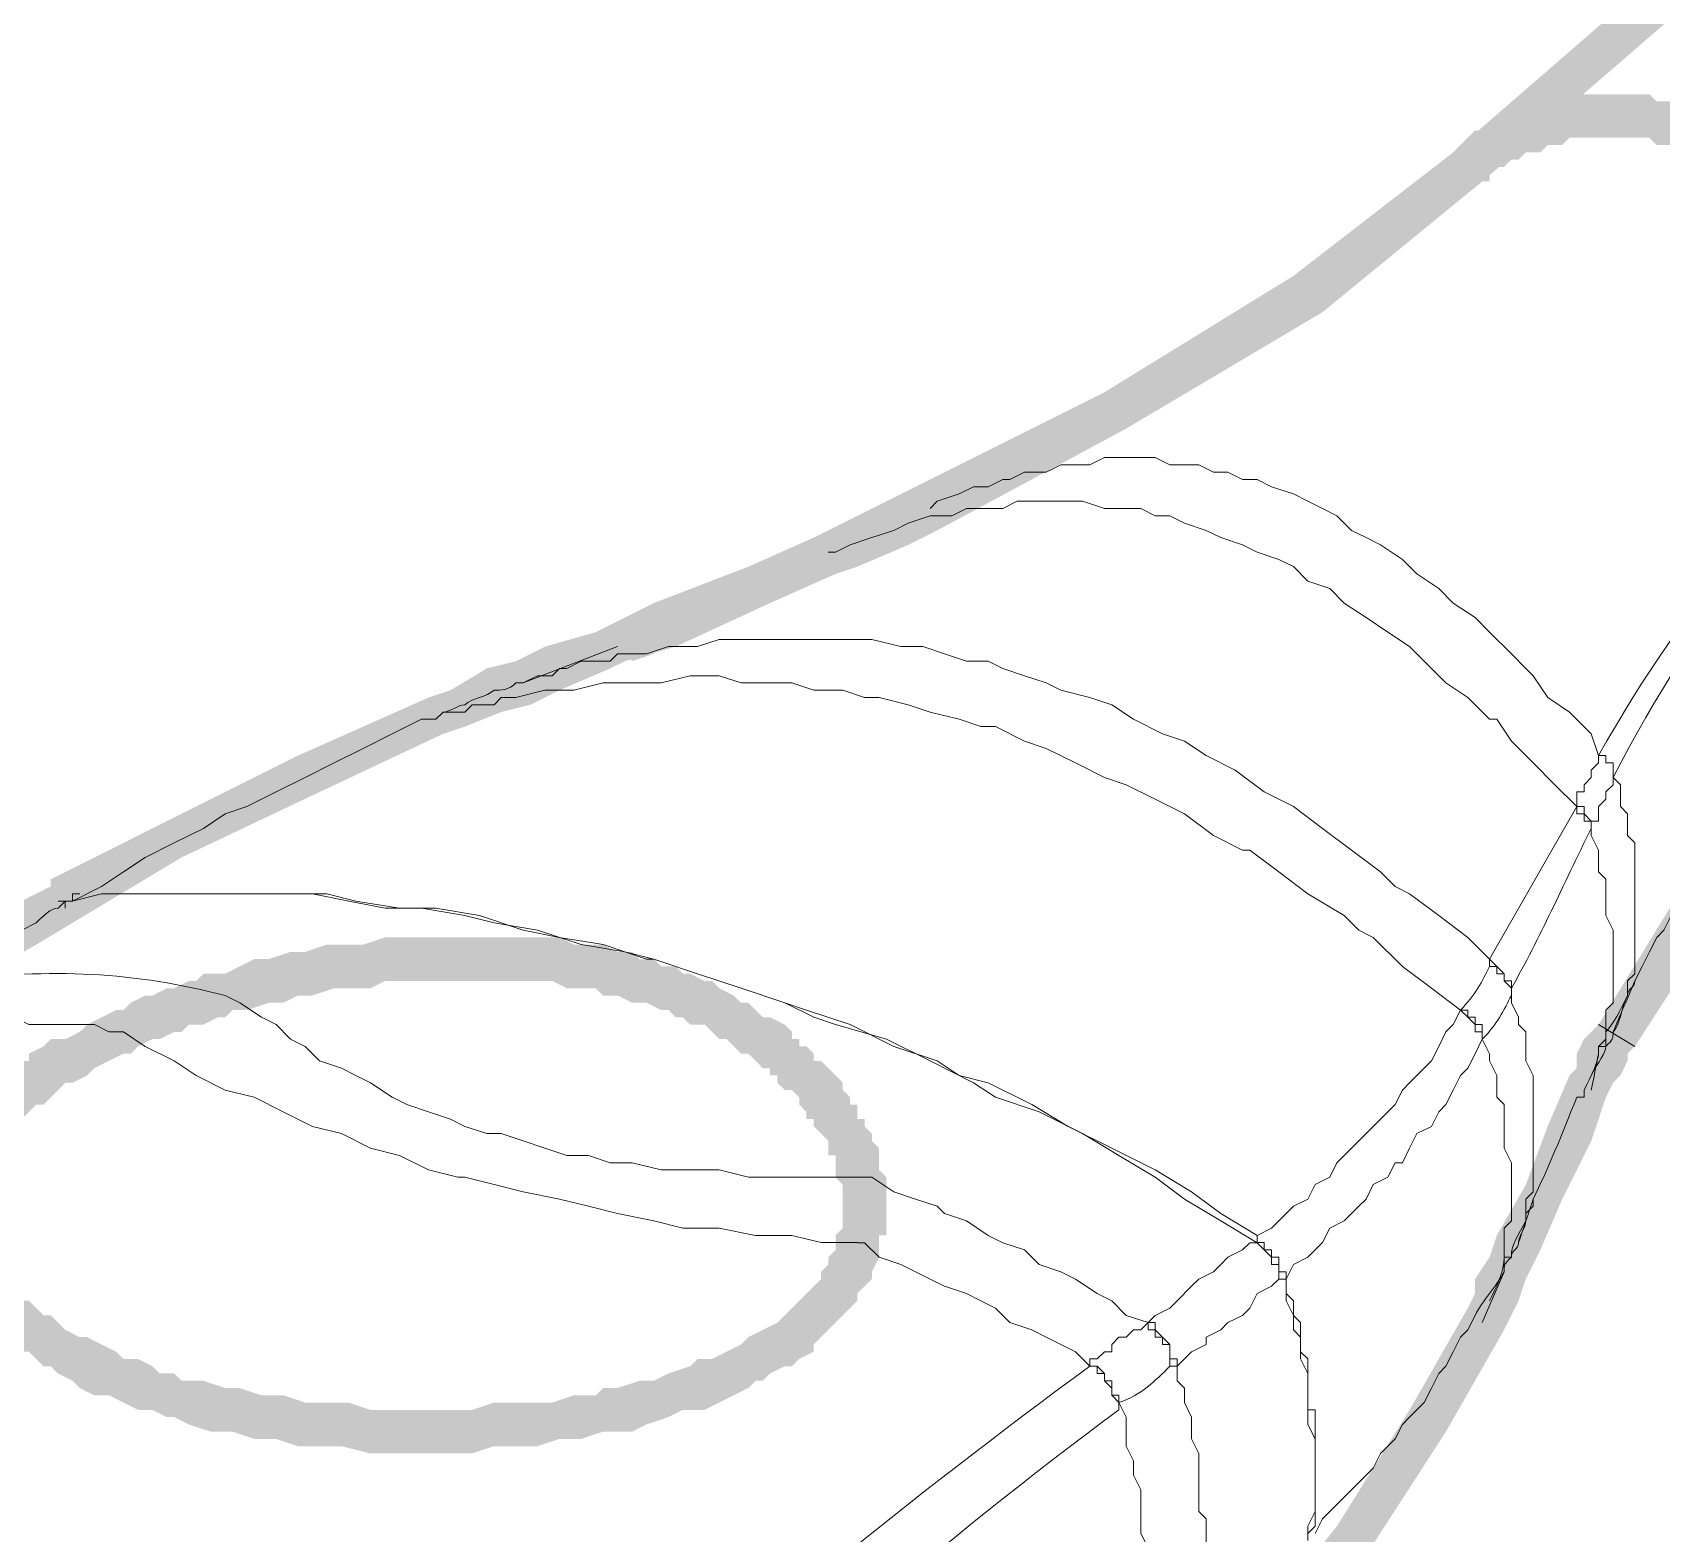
# Model space of a CAD drawing. Header units: millimetres. Extents: x -71336 to -35435, y -26189 to 22712.
# Drawn here: x -37410.43 to -37405.645, y -5698.392 to -5693.983 of the extents above; entities that cross this region are included whole.
import ezdxf
from ezdxf.enums import TextEntityAlignment as Align

# ---------------------------------------------------------------- set-up
doc = ezdxf.new("R2010")
doc.units = ezdxf.units.MM
doc.layers.add('SC - Equipment', color=7, linetype='Continuous', lineweight=13)
doc.styles.get("Standard").update_dxf_attribs({"font": 'arial.ttf', "height": 35})

# ---------------------------------------------------------------- blocks, each defined once
blk = doc.blocks.new('BARCO CLICKSHARE BUTTON WITH TEXT - SCHEMATIC')
at = {"layer": 'SC - Equipment', "lineweight": 0, "transparency": 33554687}
for points in [[(-12.9587, -20.4521), (-12.9801, -20.4307), (-13.0014, -20.4094), (-13.0228, -20.3667), (-13.0655, -20.3453), (-13.0868, -20.324), (-13.1082, -20.3026), (-13.1295, -20.2813), (-13.1722, -20.2599), (-13.1936, -20.2386), (-13.2149, -20.2172), (-13.2576, -20.1959), (-13.2149, -20.1532), (-13.2576, -20.1959), (-13.2576, -20.1959), (-13.2789, -20.1745), (-13.3003, -20.1745), (-13.343, -20.1532), (-13.3643, -20.1318), (-13.407, -20.1318), (-13.4284, -20.1105), (-13.4497, -20.0891), (-13.4924, -20.0891), (-13.5138, -20.0891), (-13.5351, -20.0678), (-13.5778, -20.0678), (-13.5992, -20.0678), (-13.6205, -20.0464), (-13.6419, -20.0464), (-13.6632, -20.0464), (-13.7059, -20.0464), (-13.7273, -20.0464), (-13.7486, -20.0464), (-13.77, -20.0464), (-13.7913, -20.0464), (-13.834, -20.0464), (-13.8554, -20.0464), (-13.8767, -20.0678), (-13.8767, -20.0678), (-13.8981, -20.0678), (-13.9194, -20.0678), (-13.9408, -20.0891), (-13.9621, -20.0891), (-13.9835, -20.0891), (-14.0048, -20.1105), (-14.0048, -20.1105), (-14.0262, -20.1105), (-14.0475, -20.1318), (-14.0689, -20.1318), (-14.0902, -20.1532), (-14.0902, -20.1745), (-14.1115, -20.1745), (-14.1969, -20.0891), (-14.1756, -20.0678), (-14.1756, -20.0678), (-14.1542, -20.0464), (-14.1542, -20.0464), (-14.1329, -20.0251), (-14.1329, -20.0251), (-14.1115, -20.0251), (-14.1115, -20.0251), (-14.0902, -20.0037), (-14.0902, -20.0037), (-14.0689, -19.9824), (-14.0689, -19.9824), (-14.0689, -19.9824), (-14.0475, -19.9824), (-14.0262, -19.9824), (-14.0262, -19.9824), (-14.0048, -19.961), (-14.0048, -19.961), (-13.9835, -19.961), (-13.9835, -19.961), (-13.9621, -19.9397), (-13.9621, -19.9397), (-13.9194, -19.9397), (-13.9194, -19.9397), (-13.8981, -19.9397), (-13.8981, -19.9397), (-13.8981, -19.9397), (-13.8981, -19.9397), (-13.8767, -19.9397), (-13.8767, -19.9397), (-13.834, -19.9184), (-13.834, -19.9184), (-13.8127, -19.9184), (-13.8127, -19.9184), (-13.7913, -19.9184), (-13.7913, -19.9184), (-13.7486, -19.9184), (-13.7486, -19.9184), (-13.7273, -19.9184), (-13.7273, -19.9184), (-13.6846, -19.9184), (-13.6846, -19.9184), (-13.6632, -19.9184), (-13.6632, -19.9184), (-13.6205, -19.9184), (-13.6205, -19.9184), (-13.5992, -19.9397), (-13.5992, -19.9397), (-13.5565, -19.9397), (-13.5565, -19.9397), (-13.5351, -19.9397), (-13.5351, -19.9397), (-13.5138, -19.9397), (-13.5138, -19.9397), (-13.4711, -19.961), (-13.4711, -19.961), (-13.4497, -19.961), (-13.4497, -19.961), (-13.407, -19.9824), (-13.407, -19.9824), (-13.3857, -19.9824), (-13.3857, -19.9824), (-13.343, -20.0037), (-13.343, -20.0037), (-13.3216, -20.0251), (-13.3216, -20.0251), (-13.2789, -20.0251), (-13.2789, -20.0464), (-13.2576, -20.0464), (-13.2576, -20.0464), (-13.2149, -20.0678), (-13.2149, -20.0678), (-13.1936, -20.0891), (-13.1936, -20.0891), (-13.1722, -20.0891), (-13.1722, -20.0891), (-13.1509, -20.1105), (-13.1509, -20.1105), (-13.1295, -20.1318), (-13.1082, -20.1318), (-13.0868, -20.1532), (-13.0868, -20.1532), (-13.0655, -20.1745), (-13.0655, -20.1745), (-13.0228, -20.1959), (-13.0228, -20.1959), (-13.0014, -20.2386), (-13.0014, -20.2386), (-12.9801, -20.2599), (-12.9801, -20.2599), (-12.9374, -20.2813), (-12.9374, -20.2813), (-12.916, -20.3026), (-12.916, -20.3026), (-12.8947, -20.3453), (-12.8947, -20.3453), (-12.8733, -20.3667)], [(-14.1115, -20.1745), (-14.5812, -20.5588), (-15.1576, -20.9004), (-15.7127, -21.1993), (-15.7767, -21.0712), (-15.2217, -20.7937), (-14.6666, -20.4521), (-14.1969, -20.0891)], [(-15.7127, -21.1993), (-15.7981, -21.242), (-15.9475, -21.306), (-16.0116, -21.3274), (-16.0756, -21.2206), (-15.9902, -21.1779), (-15.8621, -21.1139), (-15.7767, -21.0712)], [(-16.0116, -21.3274), (-16.2037, -21.4128), (-16.4813, -21.5409), (-16.5453, -21.4128), (-16.2678, -21.306), (-16.0756, -21.2206)], [(-16.6307, -21.5836), (-16.6734, -21.6049), (-16.8228, -21.669), (-16.9082, -21.7116), (-16.9509, -21.5836), (-16.8655, -21.5409), (-16.7161, -21.4982), (-16.6734, -21.4768)], [(-16.9936, -21.733), (-17.1004, -21.7757), (-17.1004, -21.7757), (-17.1644, -21.797), (-17.2071, -21.6903), (-17.1431, -21.669), (-17.1431, -21.669), (-17.0363, -21.6049)], [(-17.1644, -21.797), (-17.5273, -21.9678), (-17.933, -22.16), (-18.2532, -22.3521), (-18.3172, -22.224), (-17.9757, -22.0532), (-17.5914, -21.8611), (-17.2071, -21.6903)], [(-13.77, -22.651), (-13.5351, -22.2667), (-13.3003, -22.0105), (-13.1082, -21.8184), (-13.0655, -21.7757), (-12.9801, -21.8611), (-13.0228, -21.9038), (-13.2149, -22.0959), (-13.4284, -22.3521), (-13.6632, -22.715)], [(-18.2532, -22.3521), (-18.3599, -22.4162), (-18.5094, -22.5015), (-18.6161, -22.5869), (-18.6802, -22.4802), (-18.5734, -22.3948), (-18.4453, -22.3094), (-18.3172, -22.2454)], [(-17.8049, -22.5015), (-17.7622, -22.4802), (-17.7622, -22.4802), (-17.7195, -22.4588), (-17.7195, -22.4588), (-17.6768, -22.4588), (-17.6768, -22.4588), (-17.6127, -22.4375), (-17.6127, -22.4375), (-17.57, -22.4375), (-17.57, -22.4375), (-17.506, -22.4162), (-17.506, -22.4162), (-17.506, -22.4162), (-17.4846, -22.4162), (-17.4846, -22.4162), (-17.4419, -22.4162), (-17.4419, -22.4162), (-17.3992, -22.4162), (-17.3992, -22.4162), (-17.3352, -22.3948), (-17.3352, -22.3948), (-17.2925, -22.3948), (-17.2925, -22.3948), (-17.2498, -22.3948), (-17.2498, -22.3948), (-17.1858, -22.3948), (-17.1858, -22.3948), (-17.1858, -22.3948), (-17.1858, -22.3948), (-17.1217, -22.3948), (-17.1217, -22.3948), (-17.079, -22.3948), (-17.079, -22.3948), (-17.0363, -22.3948), (-17.0363, -22.3948), (-16.9936, -22.3948), (-16.9936, -22.3948), (-16.9509, -22.3948), (-16.9509, -22.3948), (-16.9082, -22.3948), (-16.9082, -22.3948), (-16.8655, -22.3948), (-16.8655, -22.3948), (-16.8228, -22.3948), (-16.8228, -22.3948), (-16.7801, -22.4162), (-16.7801, -22.4162), (-16.7374, -22.4162), (-16.7374, -22.4162), (-16.6947, -22.4162), (-16.6947, -22.4162), (-16.652, -22.4375), (-16.652, -22.4375), (-16.6307, -22.4375), (-16.6093, -22.4375), (-16.588, -22.4588), (-16.6093, -22.5869), (-16.652, -22.5656), (-16.6947, -22.5656), (-16.7161, -22.5442), (-16.7588, -22.5442), (-16.8015, -22.5442), (-16.8442, -22.5229), (-16.8655, -22.5229), (-16.9082, -22.5229), (-16.9509, -22.5229), (-16.9936, -22.5229), (-17.0363, -22.5229), (-17.079, -22.5229), (-17.1217, -22.5229), (-17.1644, -22.5229), (-17.1858, -22.5229), (-17.1858, -22.4588), (-17.1858, -22.5229), (-17.2285, -22.5229), (-17.2712, -22.5229), (-17.3352, -22.5229), (-17.3779, -22.5442), (-17.4206, -22.5442), (-17.4633, -22.5442), (-17.4846, -22.4802), (-17.4633, -22.5442), (-17.4846, -22.5442), (-17.4846, -22.5442), (-17.4846, -22.5442), (-17.5487, -22.5656), (-17.5914, -22.5656), (-17.6341, -22.5869), (-17.6768, -22.5869), (-17.7408, -22.6083), (-17.7835, -22.6083)], [(-16.588, -22.4589), (-16.588, -22.4589), (-16.588, -22.4589), (-16.5453, -22.4589), (-16.5453, -22.4589), (-16.524, -22.4802), (-16.524, -22.4802), (-16.4813, -22.4802), (-16.4813, -22.4802), (-16.4599, -22.5015), (-16.4599, -22.5015), (-16.4386, -22.5015), (-16.4386, -22.5015), (-16.3959, -22.5229), (-16.3959, -22.5229), (-16.3745, -22.5229), (-16.3745, -22.5229), (-16.3532, -22.5442), (-16.3532, -22.5442), (-16.3105, -22.5656), (-16.3105, -22.5656), (-16.3105, -22.5656), (-16.3105, -22.5656), (-16.2891, -22.5869), (-16.2891, -22.5869), (-16.2678, -22.5869), (-16.2678, -22.5869), (-16.2464, -22.6083), (-16.2464, -22.6083), (-16.2251, -22.6296), (-16.2251, -22.6296), (-16.2037, -22.6296), (-16.2037, -22.6296), (-16.161, -22.651), (-16.161, -22.651), (-16.1397, -22.6723), (-16.1397, -22.6723), (-16.1397, -22.6937), (-16.1183, -22.6937), (-16.1183, -22.715), (-16.1183, -22.715), (-16.097, -22.715), (-16.097, -22.715), (-16.0756, -22.7364), (-16.0756, -22.7364), (-16.0756, -22.7577), (-16.0756, -22.7577), (-16.0543, -22.7577), (-16.0543, -22.7577), (-16.0329, -22.7791), (-16.0329, -22.7791), (-16.0116, -22.8004), (-16.0116, -22.8004), (-15.9902, -22.8218), (-15.9902, -22.8218), (-15.9902, -22.8431), (-15.9902, -22.8431), (-15.9689, -22.8645), (-15.9689, -22.8645), (-15.9689, -22.8858), (-15.9475, -22.8858), (-15.9475, -22.9072), (-15.9475, -22.9072), (-15.9475, -22.9285), (-15.9262, -22.9285), (-15.9262, -22.9285), (-15.9262, -22.9499), (-15.9262, -22.9499), (-15.9262, -22.9499), (-15.9048, -22.9712), (-15.9048, -22.9712), (-15.9048, -22.9926), (-15.9048, -22.9926), (-15.8835, -23.0139), (-15.8835, -23.0139), (-15.8835, -23.0353), (-15.8835, -23.0353), (-15.8835, -23.0566), (-15.8835, -23.0566), (-15.8835, -23.078), (-15.9902, -23.0993), (-16.0116, -23.0993), (-16.0116, -23.078), (-16.0116, -23.0566), (-16.0116, -23.0353), (-16.0329, -23.0353), (-16.0329, -23.0139), (-16.0329, -22.9926), (-16.0543, -22.9712), (-16.0543, -22.9712), (-16.0756, -22.9499), (-16.0756, -22.9285), (-16.097, -22.9285), (-16.097, -22.9072), (-16.1183, -22.8858), (-16.1183, -22.8645), (-16.1397, -22.8431), (-16.161, -22.8431), (-16.1824, -22.8218), (-16.1824, -22.8004), (-16.2037, -22.8004), (-16.2037, -22.7791), (-16.2251, -22.7791), (-16.2464, -22.7577), (-16.2678, -22.7364), (-16.2891, -22.7364), (-16.3105, -22.715), (-16.3318, -22.6937), (-16.3532, -22.6937), (-16.3745, -22.6723), (-16.3745, -22.6723), (-16.3959, -22.651), (-16.4386, -22.651), (-16.4599, -22.6296), (-16.4813, -22.6296), (-16.5026, -22.6083), (-16.524, -22.6083), (-16.5667, -22.5869), (-16.588, -22.5869), (-16.6094, -22.5869), (-16.6094, -22.5229), (-16.6094, -22.5869), (-16.6094, -22.5869)], [(-17.7835, -22.6083), (-17.8049, -22.6296), (-17.8049, -22.5656), (-17.8049, -22.6296), (-17.8262, -22.6296), (-17.8689, -22.651), (-17.8689, -22.651), (-17.8689, -22.651), (-17.8689, -22.651), (-17.9116, -22.651), (-17.933, -22.6723), (-17.9543, -22.6723), (-17.9757, -22.6083), (-17.9543, -22.6723), (-17.997, -22.6937), (-18.0184, -22.6937), (-18.0611, -22.715), (-18.0824, -22.7364), (-18.1251, -22.6083), (-18.1038, -22.6083), (-18.1038, -22.6083), (-18.0824, -22.5869), (-18.0824, -22.5869), (-18.0397, -22.5656), (-18.0397, -22.5656), (-18.0184, -22.5656), (-18.0184, -22.5656), (-17.9757, -22.5442), (-17.9757, -22.5442), (-17.9543, -22.5442), (-17.9543, -22.5442), (-17.9116, -22.5229), (-17.9116, -22.5229), (-17.8903, -22.5229), (-17.8903, -22.5229), (-17.8689, -22.5015), (-17.8689, -22.5015), (-17.8262, -22.5015), (-17.8262, -22.5015), (-17.8049, -22.5015)], [(-18.0824, -22.7364), (-18.1038, -22.7364), (-18.1465, -22.7577), (-18.1892, -22.7791), (-18.2105, -22.8004), (-18.2532, -22.8218), (-18.2746, -22.8218), (-18.2959, -22.8431), (-18.3172, -22.8645), (-18.3386, -22.8858), (-18.3599, -22.8858), (-18.3813, -22.9072), (-18.4026, -22.9285), (-18.424, -22.9499), (-18.4453, -22.9712), (-18.4667, -22.9712), (-18.4667, -22.9712), (-18.4667, -22.9926), (-18.488, -23.0139), (-18.488, -23.0353), (-18.5094, -23.0566), (-18.5094, -23.0566), (-18.5094, -23.0566), (-18.5307, -23.078), (-18.5307, -23.0993), (-18.5307, -23.0993), (-18.5307, -23.1207), (-18.5521, -23.1207), (-18.5521, -23.142), (-18.5521, -23.1634), (-18.5521, -23.1634), (-18.5521, -23.1847), (-18.5521, -23.2061), (-18.5521, -23.2061), (-18.5521, -23.2274), (-18.5521, -23.2274), (-18.5307, -23.2488), (-18.5307, -23.2701), (-18.5307, -23.2701), (-18.5307, -23.2914), (-18.5307, -23.2914), (-18.5094, -23.3128), (-18.5094, -23.3341), (-18.5094, -23.3341), (-18.488, -23.3555), (-18.488, -23.3555), (-18.4667, -23.3768), (-18.4667, -23.3982), (-18.4453, -23.3982), (-18.4453, -23.4195), (-18.424, -23.4409), (-18.4026, -23.4622), (-18.3813, -23.4622), (-18.3599, -23.4836), (-18.3386, -23.5049), (-18.3172, -23.5049), (-18.2959, -23.5263), (-18.2746, -23.5476), (-18.2319, -23.569), (-18.2105, -23.569), (-18.1678, -23.5903), (-18.2105, -23.6544), (-18.1678, -23.5903), (-18.1678, -23.5903), (-18.1892, -23.6544), (-18.1678, -23.5903), (-18.1251, -23.6117), (-18.1038, -23.633), (-18.0611, -23.633), (-18.0184, -23.6544), (-17.997, -23.6757), (-17.9543, -23.6757), (-17.933, -23.6971), (-17.9543, -23.8038), (-17.9757, -23.8038), (-17.9757, -23.8038), (-18.0184, -23.7825), (-18.0184, -23.7825), (-18.0611, -23.7825), (-18.0611, -23.7825), (-18.1038, -23.7611), (-18.1038, -23.7611), (-18.1465, -23.7398), (-18.1465, -23.7398), (-18.1892, -23.7398), (-18.1892, -23.7398), (-18.2319, -23.7184), (-18.2319, -23.7184), (-18.2319, -23.7184), (-18.2319, -23.7184), (-18.2532, -23.6971), (-18.2532, -23.6971), (-18.2959, -23.6757), (-18.2959, -23.6757), (-18.3172, -23.6544), (-18.3386, -23.6544), (-18.3599, -23.633), (-18.3599, -23.633), (-18.3813, -23.6117), (-18.3813, -23.6117), (-18.4026, -23.6117), (-18.424, -23.6117), (-18.4453, -23.5903), (-18.4453, -23.5903), (-18.4667, -23.569), (-18.4667, -23.569), (-18.488, -23.5476), (-18.488, -23.5476), (-18.5094, -23.5263), (-18.5094, -23.5263), (-18.5307, -23.5049), (-18.5307, -23.5049), (-18.5521, -23.4836), (-18.5521, -23.4836), (-18.5521, -23.4622), (-18.5521, -23.4622), (-18.5734, -23.4622), (-18.5734, -23.4409), (-18.5948, -23.4409), (-18.5948, -23.4409), (-18.5948, -23.4195), (-18.5948, -23.4195), (-18.6161, -23.4195), (-18.6161, -23.3982), (-18.6161, -23.3982), (-18.6161, -23.3982), (-18.6375, -23.3768), (-18.6375, -23.3768), (-18.6375, -23.3555), (-18.6375, -23.3555), (-18.6375, -23.3341), (-18.6375, -23.3341), (-18.6588, -23.3128), (-18.6588, -23.3128), (-18.6588, -23.2914), (-18.6588, -23.2914), (-18.6588, -23.2701), (-18.6588, -23.2701), (-18.6588, -23.2488), (-18.6802, -23.2488), (-18.6802, -23.2488), (-18.6802, -23.2488), (-18.6802, -23.2274), (-18.6802, -23.2274), (-18.6802, -23.2061), (-18.6802, -23.2061), (-18.6802, -23.1847), (-18.6802, -23.1847), (-18.6802, -23.1634), (-18.6802, -23.1634), (-18.6802, -23.142), (-18.6802, -23.142), (-18.6802, -23.1207), (-18.6802, -23.1207), (-18.6588, -23.0993), (-18.6588, -23.0993), (-18.6588, -23.078), (-18.6588, -23.078), (-18.6588, -23.078), (-18.6588, -23.078), (-18.6588, -23.0566), (-18.6588, -23.0566), (-18.6375, -23.0353), (-18.6375, -23.0353), (-18.6375, -23.0139), (-18.6375, -23.0139), (-18.6161, -22.9926), (-18.6161, -22.9926), (-18.6161, -22.9712), (-18.6161, -22.9712), (-18.5948, -22.9712), (-18.5948, -22.9499), (-18.5948, -22.9499), (-18.5948, -22.9285), (-18.5734, -22.9285), (-18.5734, -22.9285), (-18.5521, -22.9072), (-18.5521, -22.9072), (-18.5521, -22.8858), (-18.5521, -22.8858), (-18.5307, -22.8858), (-18.5307, -22.8858), (-18.5094, -22.8645), (-18.5094, -22.8645), (-18.488, -22.8431), (-18.488, -22.8431), (-18.4667, -22.8218), (-18.4667, -22.8218), (-18.4453, -22.8004), (-18.4453, -22.8004), (-18.424, -22.7791), (-18.424, -22.7791), (-18.4026, -22.7577), (-18.3813, -22.7577), (-18.3813, -22.7364), (-18.3813, -22.7364), (-18.3386, -22.715), (-18.3386, -22.715), (-18.3172, -22.6937), (-18.3172, -22.6937), (-18.2746, -22.6937), (-18.2746, -22.6937), (-18.2319, -22.6723), (-18.2319, -22.6723), (-18.2105, -22.651), (-18.2105, -22.651), (-18.1678, -22.6296), (-18.1678, -22.6296), (-18.1251, -22.6083)], [(-13.7913, -22.6723), (-13.7913, -22.6723), (-13.7913, -22.6723), (-13.77, -22.651), (-13.6632, -22.715), (-13.6846, -22.7364), (-13.6846, -22.7364), (-13.6846, -22.7364)], [(-13.834, -22.7791), (-13.834, -22.7364), (-13.834, -22.7364), (-13.8127, -22.6937), (-13.6846, -22.7577), (-13.7059, -22.8004), (-13.77, -22.7791), (-13.7059, -22.8004), (-13.7273, -22.8218)], [(-13.9194, -22.9499), (-13.8554, -22.8004), (-13.834, -22.7791), (-13.834, -22.7791), (-13.834, -22.7791), (-13.7273, -22.8218), (-13.7273, -22.8218), (-13.7273, -22.8218), (-13.7486, -22.8645), (-13.7486, -22.8645), (-13.7913, -22.9926)], [(-14.0689, -23.2701), (-13.9835, -23.1207), (-13.9194, -22.9499), (-13.7913, -22.9926), (-13.8767, -23.1634), (-13.9408, -23.3128)], [(-16.0116, -23.2701), (-16.0116, -23.2701), (-15.9902, -23.2488), (-15.9902, -23.2488), (-15.9902, -23.2274), (-15.9902, -23.2274), (-15.9902, -23.2061), (-15.9902, -23.1847), (-15.9902, -23.1847), (-15.9902, -23.1634), (-15.9902, -23.1634), (-15.9902, -23.142), (-15.9902, -23.1207), (-15.9902, -23.1207), (-16.0116, -23.0993), (-15.8835, -23.078), (-15.8835, -23.078), (-15.8835, -23.078), (-15.8621, -23.0993), (-15.8621, -23.0993), (-15.8621, -23.1207), (-15.8621, -23.1207), (-15.8621, -23.142), (-15.8621, -23.142), (-15.8621, -23.1634), (-15.8621, -23.1634), (-15.8621, -23.1847), (-15.8621, -23.1847), (-15.8621, -23.2061), (-15.8621, -23.2061), (-15.8621, -23.2061), (-15.8621, -23.2061), (-15.8621, -23.2274), (-15.8621, -23.2274), (-15.8621, -23.2488), (-15.8621, -23.2488), (-15.8621, -23.2488), (-15.8621, -23.2701), (-15.8835, -23.2701), (-15.8835, -23.2701), (-15.8835, -23.2914), (-15.8835, -23.2914), (-15.8835, -23.3128)], [(-17.933, -23.6971), (-17.8689, -23.6971), (-17.8049, -23.7184), (-17.7622, -23.7184), (-17.6981, -23.7398), (-17.6341, -23.7398), (-17.57, -23.7611), (-17.506, -23.7611), (-17.4419, -23.7611), (-17.3779, -23.7825), (-17.3352, -23.7825), (-17.2925, -23.7825), (-17.2285, -23.7825), (-17.1431, -23.7825), (-17.079, -23.7825), (-17.015, -23.7611), (-16.9723, -23.7611), (-16.9082, -23.7611), (-16.8442, -23.7611), (-16.7801, -23.7398), (-16.7161, -23.7398), (-16.6947, -23.7184), (-16.652, -23.7184), (-16.588, -23.6971), (-16.5453, -23.6971), (-16.5026, -23.6757), (-16.4386, -23.6544), (-16.4172, -23.633), (-16.3745, -23.633), (-16.3318, -23.6117), (-16.2891, -23.5903), (-16.2678, -23.569), (-16.2251, -23.5476), (-16.2251, -23.5476), (-16.1824, -23.5263), (-16.161, -23.5049), (-16.1397, -23.4836), (-16.1183, -23.4622), (-16.097, -23.4409), (-16.0756, -23.4195), (-16.0756, -23.4195), (-16.0543, -23.3982), (-16.0543, -23.3768), (-16.0329, -23.3555), (-16.0329, -23.3342), (-16.0116, -23.3128), (-16.0116, -23.2915), (-16.0116, -23.2701), (-15.8835, -23.3128), (-15.8835, -23.3342), (-15.8835, -23.3342), (-15.9048, -23.3768), (-15.9048, -23.3768), (-15.9048, -23.3982), (-15.9048, -23.3982), (-15.9262, -23.4195), (-15.9262, -23.4195), (-15.9475, -23.4409), (-15.9475, -23.4409), (-15.9475, -23.4622), (-15.9475, -23.4622), (-15.9689, -23.4836), (-15.9689, -23.4836), (-15.9902, -23.5049), (-15.9902, -23.5049), (-16.0116, -23.5263), (-16.0116, -23.5263), (-16.0329, -23.5476), (-16.0329, -23.5476), (-16.0543, -23.569), (-16.0543, -23.569), (-16.0756, -23.5903), (-16.0756, -23.6117), (-16.1183, -23.633), (-16.1183, -23.633), (-16.1397, -23.6544), (-16.1397, -23.6544), (-16.161, -23.6544), (-16.161, -23.6544), (-16.2037, -23.6757), (-16.2037, -23.6757), (-16.2251, -23.6971), (-16.2464, -23.6971), (-16.2678, -23.7184), (-16.2678, -23.7184), (-16.3105, -23.7398), (-16.3105, -23.7398), (-16.3532, -23.7611), (-16.3532, -23.7611), (-16.3959, -23.7825), (-16.3959, -23.7825), (-16.4599, -23.7825), (-16.4599, -23.7825), (-16.5026, -23.8038), (-16.5026, -23.8038), (-16.5666, -23.8252), (-16.5666, -23.8252), (-16.6093, -23.8465), (-16.6093, -23.8465), (-16.6734, -23.8465), (-16.6734, -23.8465), (-16.6947, -23.8465), (-16.6947, -23.8465), (-16.7588, -23.8679), (-16.7588, -23.8679), (-16.8228, -23.8679), (-16.8228, -23.8679), (-16.8869, -23.8892), (-16.8869, -23.8892), (-16.9509, -23.8892), (-16.9509, -23.8892), (-17.015, -23.8892), (-17.015, -23.8892), (-17.079, -23.9106), (-17.079, -23.9106), (-17.1431, -23.9106), (-17.1431, -23.9106), (-17.2285, -23.9106), (-17.2285, -23.9106), (-17.2925, -23.9106), (-17.2925, -23.9106), (-17.3352, -23.9106), (-17.3352, -23.9106), (-17.3779, -23.9106), (-17.3779, -23.9106), (-17.4633, -23.8892), (-17.4633, -23.8892), (-17.5273, -23.8892), (-17.5273, -23.8892), (-17.5914, -23.8892), (-17.5914, -23.8892), (-17.6554, -23.8679), (-17.6554, -23.8679), (-17.7195, -23.8679), (-17.7195, -23.8679), (-17.7835, -23.8465), (-17.7835, -23.8465), (-17.8476, -23.8465), (-17.8476, -23.8465), (-17.9116, -23.8252), (-17.9116, -23.8252), (-17.9543, -23.8038)], [(-14.1329, -23.3982), (-14.0902, -23.3341), (-14.0902, -23.3341), (-14.0689, -23.2701), (-13.9408, -23.3128), (-13.9835, -23.3982), (-13.9835, -23.3982), (-14.0048, -23.4622)], [(-14.7947, -24.4443), (-14.5385, -24.1241), (-14.325, -23.7825), (-14.1542, -23.4836), (-14.0475, -23.5476), (-14.2183, -23.8465), (-14.4531, -24.2094), (-14.7093, -24.5297)]]:
    blk.add_hatch(color=7, dxfattribs=at).paths.add_polyline_path(points)
at = {"layer": 'SC - Equipment', "color": 7, "lineweight": 0, "transparency": 33554687}
for points in [[(-13.77, -21.8611, -0.100248), (-12.7452, -20.6656, 0.09283), (-13.7273, -21.9251)], [(-18.5948, -22.5229, -0.102515), (-17.8049, -22.5656), (-17.7622, -22.5869), (-17.6981, -22.6296), (-17.6554, -22.651), (-17.6127, -22.6937), (-17.57, -22.715), (-17.5273, -22.7577), (-17.4633, -22.7791), (-17.4206, -22.8004), (-17.3779, -22.8218), (-17.3139, -22.8645), (-17.2712, -22.8858), (-17.2071, -22.9072), (-17.1431, -22.9285), (-17.1004, -22.9499), (-17.0363, -22.9712), (-16.9936, -22.9712), (-16.9296, -22.9926), (-16.8655, -23.0139), (-16.8015, -23.0353), (-16.7374, -23.0353), (-16.6734, -23.0566), (-16.6093, -23.0566), (-16.524, -23.078), (-16.5026, -23.078), (-16.4172, -23.078), (-16.3532, -23.078), (-16.2678, -23.0993), (-16.2037, -23.0993), (-16.1183, -23.0993), (-16.0329, -23.0993), (-15.9689, -23.0993), (-15.9475, -23.0993), (-15.9048, -23.0993), (-15.8408, -23.142), (-15.7767, -23.1634), (-15.7127, -23.1847), (-15.6914, -23.2061), (-15.6273, -23.2274), (-15.5633, -23.2701), (-15.5206, -23.2915), (-15.4565, -23.3128), (-15.4138, -23.3555), (-15.3498, -23.3768), (-15.3071, -23.3982), (-15.243, -23.4409), (-15.2003, -23.4622), (-15.1576, -23.5049), (-15.0936, -23.5263)], [(-15.9475, -23.2915), (-15.9262, -23.2915), (-15.8835, -23.3341), (-15.8194, -23.3555), (-15.7767, -23.3768), (-15.734, -23.3982), (-15.6914, -23.4195), (-15.6273, -23.4409), (-15.5846, -23.4622), (-15.5419, -23.4836), (-15.4992, -23.5263), (-15.4352, -23.5476), (-15.3925, -23.569), (-15.3498, -23.5903), (-15.3071, -23.6117), (-15.2644, -23.6544, 0.026924), (-16.7801, -24.8926)], [(-16.8442, -25.0207, 0.070044), (-20.2173, -24.0387)], [(-16.652, -25.0634, -0.040203), (-15.179, -23.7825), (-15.179, -23.7611), (-15.1576, -23.8038), (-15.1576, -23.8465), (-15.1576, -23.8892), (-15.1363, -23.9319), (-15.1363, -23.9746), (-15.1149, -24.0173), (-15.1149, -24.06), (-15.1149, -24.1027), (-15.1149, -24.1454), (-15.0936, -24.1881)]]:
    blk.add_lwpolyline(points, format="xyb", dxfattribs=at)
for points in [[(-14.0262, -22.5442), (-14.0262, -22.5229), (-14.0475, -22.5229), (-14.0475, -22.5015), (-14.0688, -22.4802), (-14.0902, -22.4589), (-13.834, -22.0105), (-13.834, -22.0319), (-13.8127, -22.0319), (-13.8127, -22.0532), (-13.7913, -22.0532), (-13.7913, -22.0746), (-13.7913, -22.0532), (-13.8127, -22.0319), (-13.8127, -22.0105), (-13.834, -22.0105), (-13.834, -21.9892), (-13.834, -21.9678), (-13.8127, -21.9678), (-13.8127, -21.9465), (-13.7913, -21.9251), (-13.7913, -21.9038), (-13.77, -21.8824), (-13.77, -21.8611), (-13.7913, -21.797), (-13.8554, -21.733), (-13.9194, -21.6903), (-13.9621, -21.6263), (-13.9835, -21.6049), (-14.0262, -21.5622), (-14.0902, -21.4982), (-14.1329, -21.4555), (-14.1969, -21.4128), (-14.2396, -21.3701), (-14.3037, -21.3274), (-14.3464, -21.2847), (-14.4104, -21.242), (-14.4531, -21.2206), (-14.4958, -21.1993), (-14.5385, -21.1566), (-14.5812, -21.1352), (-14.6239, -21.1139), (-14.6666, -21.0925), (-14.7307, -21.0712), (-14.7734, -21.0498), (-14.8161, -21.0498), (-14.8588, -21.0285), (-14.9015, -21.0285), (-14.9442, -21.0071), (-14.9869, -21.0071), (-15.0295, -21.0071), (-15.0722, -20.9858), (-15.1363, -20.9858), (-15.179, -20.9858), (-15.2217, -20.9858), (-15.2644, -21.0071), (-15.3071, -21.0071), (-15.3498, -21.0071), (-15.3925, -21.0285), (-15.4565, -21.0285), (-15.4992, -21.0498), (-15.5206, -21.0498), (-15.5633, -21.0712), (-15.606, -21.0712), (-15.6487, -21.0925), (-15.7127, -21.1139), (-15.7341, -21.1352)], [(-16.0329, -21.2633), (-16.0116, -21.2633), (-15.9689, -21.242), (-15.9048, -21.2206), (-15.8408, -21.1993), (-15.7981, -21.1779), (-15.734, -21.1566), (-15.67, -21.1566), (-15.6273, -21.1352), (-15.5633, -21.1352), (-15.5206, -21.1352), (-15.4779, -21.1139), (-15.4352, -21.1139), (-15.3711, -21.1139), (-15.3284, -21.1139), (-15.2857, -21.1139), (-15.2217, -21.1352), (-15.179, -21.1352), (-15.1149, -21.1352), (-15.0722, -21.1566), (-15.0295, -21.1566), (-14.9868, -21.1779), (-14.9228, -21.1993), (-14.8801, -21.2206), (-14.8161, -21.242), (-14.7734, -21.2633), (-14.7093, -21.2847), (-14.6666, -21.306), (-14.6239, -21.3487), (-14.5599, -21.3701), (-14.5172, -21.4128), (-14.4531, -21.4555), (-14.3891, -21.4982), (-14.325, -21.5409), (-14.2823, -21.5836), (-14.2183, -21.6476), (-14.1542, -21.6903), (-14.0902, -21.7543), (-14.0688, -21.7543), (-14.0261, -21.8184), (-13.9621, -21.8824), (-13.8981, -21.9465), (-13.834, -22.0105)], [(-16.652, -21.5622), (-16.5667, -21.5622), (-16.5026, -21.5409), (-16.4172, -21.5409), (-16.3532, -21.5195), (-16.3105, -21.5195), (-16.2464, -21.5195), (-16.1824, -21.5195), (-16.097, -21.5195), (-16.0329, -21.5195), (-15.9689, -21.5195), (-15.9048, -21.5195), (-15.8194, -21.5409), (-15.7554, -21.5409), (-15.6914, -21.5622), (-15.6273, -21.5836), (-15.5633, -21.5836), (-15.5206, -21.6049), (-15.4565, -21.6263), (-15.3925, -21.6476), (-15.3498, -21.669), (-15.2644, -21.6903), (-15.2003, -21.7116), (-15.1363, -21.7543), (-15.0509, -21.797), (-14.9868, -21.8184), (-14.9228, -21.8611), (-14.8374, -21.9038), (-14.752, -21.9678), (-14.6666, -22.0105), (-14.5812, -22.0746), (-14.4958, -22.1386), (-14.4104, -22.2027), (-14.3677, -22.2454), (-14.325, -22.2667), (-14.2396, -22.3308), (-14.1542, -22.3948), (-14.0902, -22.4589)], [(-16.652, -21.5409), (-16.9296, -21.6476), (-16.9296, -21.6476)], [(-16.652, -21.5622), (-16.6734, -21.5836), (-16.7161, -21.5836), (-16.7374, -21.5836), (-16.7588, -21.5836), (-16.8015, -21.6049), (-16.8228, -21.6049), (-16.8442, -21.6263), (-16.8655, -21.6263), (-16.8869, -21.6263), (-16.9296, -21.6476), (-16.9296, -21.6476)], [(-16.9509, -21.6903), (-16.8655, -21.669), (-16.7801, -21.669), (-16.6947, -21.6476), (-16.6307, -21.6476), (-16.6093, -21.6476), (-16.524, -21.6476), (-16.4386, -21.6263), (-16.3532, -21.6263), (-16.2891, -21.6476), (-16.2251, -21.6476), (-16.1397, -21.6476), (-16.0756, -21.669), (-15.9902, -21.669), (-15.9262, -21.6903), (-15.8835, -21.6903), (-15.7981, -21.7116), (-15.7341, -21.733), (-15.6487, -21.7543), (-15.5846, -21.7757), (-15.5419, -21.7757), (-15.4565, -21.8184), (-15.3925, -21.8397), (-15.3071, -21.8824), (-15.2217, -21.9251), (-15.1576, -21.9465), (-15.0722, -21.9892), (-14.9868, -22.0319), (-14.9015, -22.0959), (-14.8161, -22.1386), (-14.7947, -22.1386), (-14.7093, -22.2027), (-14.6239, -22.2667), (-14.5172, -22.3308), (-14.4745, -22.3735), (-14.4318, -22.3948), (-14.3464, -22.4802), (-14.261, -22.5442), (-14.1756, -22.6083)], [(-16.9509, -21.6476), (-16.9509, -21.6476)], [(-16.9509, -21.6476), (-16.9509, -21.6476)], [(-16.9509, -21.6476), (-16.9296, -21.6476)], [(-17.1644, -21.733), (-17.1431, -21.733), (-17.1217, -21.733), (-17.1004, -21.733), (-17.079, -21.7116), (-17.0577, -21.7116), (-17.0363, -21.7116), (-17.015, -21.7116), (-16.9936, -21.6903), (-16.9723, -21.6903), (-16.9509, -21.6903)], [(-18.2532, -22.2881), (-18.1678, -22.2454), (-18.1038, -22.2027), (-18.0397, -22.16), (-17.9543, -22.1173), (-17.8689, -22.0746), (-17.8049, -22.0319), (-17.7408, -22.0105), (-17.6554, -21.9678), (-17.57, -21.9251), (-17.4846, -21.8824), (-17.3993, -21.8397), (-17.3139, -21.797), (-17.2285, -21.7543), (-17.1858, -21.7543)], [(-13.6632, -22.5229), (-13.6419, -22.4802), (-13.6205, -22.4375), (-13.5992, -22.3948), (-13.5778, -22.3735), (-13.5565, -22.3308), (-13.5351, -22.3308), (-13.5138, -22.2881), (-13.4924, -22.2454), (-13.4711, -22.2027), (-13.4497, -22.16), (-13.407, -22.1386), (-13.3857, -22.0959), (-13.3643, -22.0532), (-13.3216, -22.0319), (-13.3003, -22.0105), (-13.279, -21.9678), (-13.2363, -21.9251), (-13.2149, -21.9038), (-13.1722, -21.8611), (-13.1509, -21.8397), (-13.1082, -21.797), (-13.0868, -21.7757)], [(-13.7913, -22.0746), (-13.7913, -22.0532), (-13.77, -22.0532), (-13.77, -22.0319), (-13.77, -22.0105), (-13.7486, -21.9892), (-13.7486, -21.9678), (-13.7273, -21.9465), (-13.7273, -21.9251), (-13.7059, -21.9465), (-13.7059, -21.9678), (-13.7059, -22.0105), (-13.6846, -22.0319), (-13.6846, -22.0746), (-13.6846, -22.0959), (-13.6632, -22.1173), (-13.6632, -22.16), (-13.6632, -22.1813), (-13.6632, -22.2027), (-13.6632, -22.224), (-13.6632, -22.2667), (-13.6632, -22.2881), (-13.6632, -22.3094), (-13.6632, -22.3521), (-13.6632, -22.3735), (-13.6632, -22.3948), (-13.6632, -22.4162), (-13.6632, -22.4375), (-13.6632, -22.4589), (-13.6632, -22.5015), (-13.6846, -22.5229), (-13.6846, -22.5442), (-13.6846, -22.5656)], [(-13.7273, -21.9251), (-13.7273, -21.9251)], [(-13.7913, -22.0746), (-13.7913, -22.0746)], [(-13.7913, -22.0746), (-13.7913, -22.0746)], [(-13.7913, -22.0746), (-13.7913, -22.0959), (-13.77, -22.1386), (-13.77, -22.16), (-13.77, -22.2027), (-13.7486, -22.224), (-13.7486, -22.2454), (-13.7486, -22.2881), (-13.7486, -22.3094), (-13.7486, -22.3308), (-13.7273, -22.3735), (-13.7273, -22.3948), (-13.7273, -22.4162), (-13.7273, -22.4589), (-13.7273, -22.4802), (-13.7273, -22.5015), (-13.7273, -22.5229), (-13.7273, -22.5442), (-13.7273, -22.5869), (-13.7486, -22.6083), (-13.7486, -22.6296), (-13.7486, -22.651), (-13.7486, -22.6723), (-13.7486, -22.6937), (-13.77, -22.715), (-13.77, -22.7364)], [(-18.2532, -22.2881), (-18.2745, -22.2881), (-18.2532, -22.2881), (-18.2532, -22.2667), (-18.2319, -22.2667)], [(-14.7734, -23.2701), (-14.8801, -23.2061), (-14.9655, -23.142), (-15.0722, -23.078), (-15.2003, -23.0139), (-15.3284, -22.9499), (-15.4352, -22.8858), (-15.5633, -22.8218), (-15.6487, -22.8004), (-15.7127, -22.7577), (-15.8408, -22.715), (-15.9689, -22.651), (-16.097, -22.6083), (-16.161, -22.5869), (-16.2891, -22.5442), (-16.4172, -22.5016), (-16.5453, -22.4589), (-16.5667, -22.4589), (-16.6947, -22.4162), (-16.8228, -22.3948), (-16.9296, -22.3735), (-17.0577, -22.3308), (-17.1858, -22.3094), (-17.2925, -22.3094), (-17.4206, -22.2881), (-17.506, -22.2667), (-17.6341, -22.2667), (-17.7408, -22.2667), (-17.8262, -22.2667), (-17.8903, -22.2667), (-17.9757, -22.2667), (-18.0611, -22.2667), (-18.1678, -22.2667), (-18.2532, -22.2881), (-18.1678, -22.2667), (-18.0824, -22.2667), (-17.9757, -22.2667), (-17.8903, -22.2667), (-17.8689, -22.2667), (-17.7622, -22.2667), (-17.6554, -22.2667), (-17.5487, -22.2667), (-17.442, -22.2881), (-17.3352, -22.3094), (-17.2285, -22.3094), (-17.1004, -22.3308), (-17.015, -22.3521), (-16.8869, -22.3735), (-16.7588, -22.4162), (-16.6307, -22.4375), (-16.5453, -22.4589), (-16.4172, -22.5016), (-16.2891, -22.5442), (-16.161, -22.5869), (-16.0756, -22.6296), (-16.0116, -22.651), (-15.8621, -22.6937), (-15.7341, -22.7577), (-15.606, -22.8218), (-15.5419, -22.8645), (-15.4138, -22.9072), (-15.2857, -22.9712), (-15.179, -23.0353), (-15.0722, -23.0993), (-14.9868, -23.1634), (-14.8801, -23.2274), (-14.7734, -23.2915)], [(-18.2532, -22.2881), (-18.2532, -22.2881)], [(-18.3599, -22.3521), (-18.4026, -22.3735)], [(-14.0902, -22.4802), (-14.0688, -22.4802), (-14.0688, -22.5015), (-14.0475, -22.5015), (-14.0475, -22.5229), (-14.0262, -22.5442), (-14.0262, -22.5656)], [(-18.7015, -22.5869), (-18.7015, -22.6083), (-18.7229, -22.6083), (-18.7442, -22.6296), (-18.7656, -22.6296), (-18.7229, -22.6296), (-18.6802, -22.6296), (-18.6375, -22.6296), (-18.5948, -22.6296), (-18.5734, -22.6296), (-18.5307, -22.6296), (-18.4667, -22.6296), (-18.424, -22.6296), (-18.3813, -22.651), (-18.3386, -22.651), (-18.2959, -22.651), (-18.2532, -22.651), (-18.1892, -22.651), (-18.1465, -22.6723), (-18.1038, -22.6723)], [(-14.0262, -22.5656), (-14.0262, -22.5869), (-14.0048, -22.6296), (-14.0048, -22.651), (-13.9835, -22.6723), (-13.9835, -22.715), (-13.9835, -22.7364), (-13.9835, -22.7577), (-13.9621, -22.8004), (-13.9621, -22.8218), (-13.9621, -22.8431), (-13.9621, -22.8645), (-13.9621, -22.9072), (-13.9621, -22.9285), (-13.9621, -22.9712), (-13.9621, -22.9926), (-13.9621, -23.0139), (-13.9621, -23.0353), (-13.9621, -23.0566), (-13.9621, -23.0993), (-13.9621, -23.1207), (-13.9621, -23.142), (-13.9835, -23.1634), (-13.9835, -23.1847), (-13.9835, -23.2274)], [(-14.7734, -23.2701), (-14.7307, -23.2488), (-14.7093, -23.2274), (-14.6666, -23.1847), (-14.6239, -23.1634), (-14.6026, -23.1207), (-14.5599, -23.0993), (-14.5385, -23.0566), (-14.4958, -23.0139), (-14.4745, -22.9926), (-14.4318, -22.9499), (-14.4104, -22.9285), (-14.3677, -22.8858), (-14.3464, -22.8431), (-14.325, -22.8218), (-14.2823, -22.7791), (-14.261, -22.7577), (-14.2396, -22.715), (-14.2183, -22.6723), (-14.1969, -22.651), (-14.1756, -22.6083), (-14.1543, -22.6083), (-14.1543, -22.6296), (-14.1329, -22.6296), (-14.1329, -22.651), (-14.1116, -22.651), (-14.1116, -22.6723), (-14.1116, -22.6937), (-14.1116, -22.6723), (-14.1329, -22.6723), (-14.1329, -22.651), (-14.1543, -22.6296), (-14.1756, -22.6083)], [(-14.1756, -22.6083), (-14.1756, -22.6083)], [(-18.1038, -22.6723), (-18.0397, -22.715), (-17.9543, -22.7577), (-17.8903, -22.8004), (-17.8049, -22.8431), (-17.7195, -22.8645), (-17.6341, -22.9072), (-17.5487, -22.9499), (-17.4633, -22.9712), (-17.3779, -23.0139), (-17.2925, -23.0353), (-17.2071, -23.078), (-17.1217, -23.0993), (-17.1004, -23.0993), (-17.015, -23.1207), (-16.9296, -23.142), (-16.8228, -23.1634), (-16.7374, -23.1847), (-16.652, -23.2061), (-16.5453, -23.2274), (-16.4599, -23.2488), (-16.3532, -23.2488), (-16.2464, -23.2701), (-16.1397, -23.2701), (-16.0543, -23.2914), (-15.9475, -23.2914)], [(-13.7486, -22.6723), (-13.7486, -22.6937), (-13.7486, -22.715)], [(-14.7093, -23.3982), (-14.7307, -23.4195), (-14.7734, -23.4409), (-14.7947, -23.4836), (-14.8161, -23.5049), (-14.8588, -23.5263), (-14.8801, -23.5476), (-14.9228, -23.569), (-14.9228, -23.5903), (-14.9655, -23.6117), (-14.9868, -23.633), (-15.0082, -23.6544), (-15.0082, -23.6971), (-14.9868, -23.7184), (-14.9868, -23.7611), (-14.9655, -23.8038), (-14.9655, -23.8465), (-14.9655, -23.8679), (-14.9442, -23.9106), (-14.9442, -23.9533), (-14.9442, -23.996), (-14.9442, -24.0387), (-14.9442, -24.0814), (-14.9228, -24.1027), (-14.9228, -24.1454), (-14.9228, -24.1881)], [(-14.6239, -24.1667), (-14.6239, -24.1454), (-14.6026, -24.124), (-14.6026, -24.0814), (-14.6026, -24.06), (-14.6026, -24.0173), (-14.6026, -23.996), (-14.6026, -23.9533), (-14.6026, -23.9319), (-14.6026, -23.8892), (-14.6026, -23.8679), (-14.6026, -23.8252), (-14.6026, -23.7825), (-14.6239, -23.7825), (-14.6239, -23.7398), (-14.6239, -23.6971), (-14.6239, -23.6757), (-14.6239, -23.633), (-14.6453, -23.6117), (-14.6453, -23.569), (-14.6453, -23.5263), (-14.6666, -23.5049), (-14.6666, -23.4622), (-14.688, -23.4409), (-14.688, -23.3982), (-14.6666, -23.3555), (-14.6239, -23.3341), (-14.5812, -23.2914), (-14.5599, -23.2488), (-14.5172, -23.2274), (-14.4745, -23.1847), (-14.4531, -23.1634), (-14.4318, -23.1207), (-14.3891, -23.0993), (-14.3677, -23.0566), (-14.3464, -23.0566), (-14.325, -23.0139), (-14.3037, -22.9712), (-14.261, -22.9499), (-14.2396, -22.9072), (-14.2183, -22.8858), (-14.1969, -22.8431), (-14.1756, -22.8004), (-14.1543, -22.7791), (-14.1329, -22.7364), (-14.1115, -22.6937), (-14.0902, -22.7364), (-14.0902, -22.7577), (-14.0688, -22.8004), (-14.0688, -22.8218), (-14.0688, -22.8645), (-14.0475, -22.8858), (-14.0475, -22.9072), (-14.0475, -22.9499), (-14.0475, -22.9712), (-14.0475, -22.9926), (-14.0475, -23.0139), (-14.0262, -23.0566), (-14.0262, -23.078), (-14.0262, -23.1207), (-14.0262, -23.142), (-14.0262, -23.1634), (-14.0262, -23.1847), (-14.0262, -23.2274), (-14.0475, -23.2488), (-14.0475, -23.2701), (-14.0475, -23.2914), (-14.0475, -23.3128), (-14.0475, -23.3555), (-14.0475, -23.3768)], [(-14.1115, -22.6937), (-14.1115, -22.6937)], [(-14.1115, -22.6937), (-14.1115, -22.6937)], [(-13.7486, -22.715), (-13.77, -22.715), (-13.77, -22.7364)], [(-13.834, -22.8645), (-13.8127, -22.8645), (-13.8127, -22.8431)], [(-13.9835, -23.2274), (-13.9835, -23.2061), (-13.9621, -23.1847), (-13.9621, -23.1634)], [(-14.7093, -23.3982), (-14.7093, -23.3768), (-14.7093, -23.3555), (-14.7307, -23.3555), (-14.7307, -23.3341), (-14.752, -23.3128), (-14.7734, -23.2915), (-14.7947, -23.2915), (-14.8161, -23.3128), (-14.8588, -23.3341), (-14.8801, -23.3555), (-14.9015, -23.3768), (-14.9442, -23.3982), (-14.9655, -23.4195), (-15.0082, -23.4622), (-15.0295, -23.4836), (-15.0722, -23.5049), (-15.0936, -23.5263)], [(-14.7734, -23.2915), (-14.7734, -23.2701)], [(-14.7734, -23.2701), (-14.7734, -23.2914), (-14.752, -23.2914), (-14.752, -23.3128), (-14.7307, -23.3128), (-14.7307, -23.3341), (-14.7093, -23.3341), (-14.7093, -23.3555), (-14.7093, -23.3768), (-14.688, -23.3768), (-14.688, -23.3982)], [(-14.6239, -24.1454), (-14.6239, -24.124), (-14.6026, -24.0814), (-14.6026, -24.06), (-14.6026, -24.0173), (-14.6026, -23.996), (-14.6026, -23.9533), (-14.6026, -23.9319), (-14.6026, -23.8892), (-14.6026, -23.8679), (-14.6239, -23.8252), (-14.6239, -23.8038), (-14.6239, -23.7825), (-14.6239, -23.7398), (-14.6239, -23.7184), (-14.6239, -23.6757), (-14.6453, -23.633), (-14.6453, -23.6117), (-14.6453, -23.569), (-14.6666, -23.5476), (-14.6666, -23.5049), (-14.688, -23.4622), (-14.688, -23.4409), (-14.688, -23.3982), (-14.7093, -23.3982), (-14.688, -23.3982)], [(-14.7093, -23.3982), (-14.7093, -23.3982)], [(-14.0475, -23.3768), (-14.1115, -23.5263)], [(-15.0936, -23.5263), (-15.1149, -23.5476), (-15.1363, -23.5476), (-15.1576, -23.569), (-15.179, -23.569), (-15.2003, -23.5903), (-15.2003, -23.6117), (-15.2217, -23.6117), (-15.243, -23.633), (-15.2644, -23.633), (-15.2644, -23.6544), (-15.243, -23.6544), (-15.2217, -23.6757), (-15.2217, -23.6971), (-15.2003, -23.6971), (-15.2003, -23.7184), (-15.2003, -23.7398), (-15.179, -23.7398), (-15.179, -23.7611)], [(-15.0082, -23.6544), (-15.0082, -23.633), (-15.0295, -23.633), (-15.0295, -23.6117), (-15.0295, -23.5903), (-15.0509, -23.569), (-15.0722, -23.5476), (-15.0722, -23.5263), (-15.0936, -23.5263), (-15.0936, -23.5476), (-15.0722, -23.5476), (-15.0722, -23.569), (-15.0509, -23.569), (-15.0509, -23.5903), (-15.0295, -23.5903), (-15.0295, -23.6117), (-15.0295, -23.633), (-15.0295, -23.6544)], [(-15.0936, -23.5263), (-15.0936, -23.5263)], [(-14.6026, -24.1454), (-14.5812, -24.1027), (-14.5385, -24.06), (-14.4958, -24.0173), (-14.4745, -23.996), (-14.4318, -23.9533), (-14.4104, -23.9106), (-14.3677, -23.8679), (-14.3464, -23.8252), (-14.325, -23.8038), (-14.2823, -23.7611), (-14.261, -23.7184), (-14.2396, -23.6757), (-14.2183, -23.6544), (-14.1969, -23.6117), (-14.1756, -23.569), (-14.1542, -23.5476), (-14.1329, -23.5049)], [(-15.2644, -23.6544), (-15.243, -23.6544), (-15.243, -23.6757), (-15.2217, -23.6757), (-15.2217, -23.6971), (-15.2003, -23.7184), (-15.2003, -23.7398), (-15.179, -23.7611), (-15.179, -23.7825)]]:
    blk.add_lwpolyline(points, dxfattribs=at)
for points in [[(-17.1644, -21.733), (-17.1858, -21.7543)], [(-17.1858, -21.7543), (-17.1858, -21.7543)], [(-13.77, -21.8611), (-13.77, -21.8611)], [(-13.7273, -21.9251), (-13.7273, -21.9038), (-13.7273, -21.8824), (-13.7486, -21.8824), (-13.7486, -21.8611), (-13.77, -21.8611), (-13.7486, -21.8611), (-13.7486, -21.8824), (-13.7273, -21.8824), (-13.7273, -21.9038)], [(-13.834, -22.0105), (-13.834, -22.0105)], [(-14.0902, -22.4589), (-14.0902, -22.4802)], [(-13.6632, -22.715), (-13.6632, -22.715), (-13.77, -22.651), (-13.77, -22.651)], [(-15.2644, -23.633), (-15.2644, -23.6544)]]:
    blk.add_lwpolyline(points, close=True, dxfattribs=at)
for points, knots in [([(-16.9509, -21.6476), (-16.9723, -21.669), (-16.9936, -21.669), (-17.015, -21.669), (-17.0363, -21.6903), (-17.079, -21.6903), (-17.1004, -21.7116), (-17.1217, -21.7116), (-17.1431, -21.733), (-17.1644, -21.733)], [0, 0, 0, 0, 1, 1, 1, 2, 2, 2, 3, 3, 3, 3]), ([(-14.1115, -22.6937), (-14.0689, -22.651), (-14.0475, -22.6083), (-14.0262, -22.5656), (-14.0262, -22.5585), (-14.0262, -22.5514), (-14.0262, -22.5442), (-13.9408, -22.3948), (-13.8767, -22.2454), (-13.7913, -22.0746)], [0, 0, 0, 0, 1, 1, 1, 2, 2, 2, 3, 3, 3, 3]), ([(-18.2746, -22.3094), (-18.2746, -22.3023), (-18.2746, -22.2952), (-18.2746, -22.2881), (-18.2817, -22.2952), (-18.2888, -22.3023), (-18.2959, -22.3094), (-18.3172, -22.3094), (-18.3386, -22.3308), (-18.3599, -22.3521)], [0, 0, 0, 0, 1, 1, 1, 2, 2, 2, 3, 3, 3, 3]), ([(-18.2532, -22.2881), (-18.2532, -22.2881), (-18.2746, -22.2881), (-18.2746, -22.2881), (-18.2959, -22.2881), (-18.2959, -22.2881), (-18.2959, -22.2881)], [0, 0, 0, 0, 1, 1, 1, 2, 2, 2, 2]), ([(-13.7273, -22.6723), (-13.7059, -22.6225), (-13.6846, -22.5727), (-13.6632, -22.5229), (-13.6632, -22.5442), (-13.6846, -22.5442), (-13.6846, -22.5656)], [0, 0, 0, 0, 1, 1, 1, 2, 2, 2, 2]), ([(-13.7486, -22.715), (-13.7273, -22.6937), (-13.7273, -22.6937), (-13.7273, -22.6723), (-13.7059, -22.651), (-13.7059, -22.6083), (-13.6846, -22.5656), (-13.7059, -22.6083), (-13.7273, -22.651), (-13.7486, -22.6723), (-13.7486, -22.6937), (-13.7486, -22.6937), (-13.7486, -22.715), (-13.7486, -22.7364), (-13.77, -22.7577), (-13.7913, -22.8004)], [0, 0, 0, 0, 1, 1, 1, 2, 2, 2, 3, 3, 3, 4, 4, 4, 5, 5, 5, 5]), ([(-13.7913, -22.8431), (-13.7842, -22.8075), (-13.7771, -22.772), (-13.77, -22.7364), (-13.77, -22.7577), (-13.7913, -22.8004), (-13.8127, -22.8431)], [0, 0, 0, 0, 1, 1, 1, 2, 2, 2, 2]), ([(-13.834, -22.8645), (-13.8767, -22.9712), (-13.9194, -23.078), (-13.9621, -23.1634), (-13.9763, -23.2061), (-13.9906, -23.2488), (-14.0048, -23.2915), (-14.0048, -23.2701), (-13.9835, -23.2488), (-13.9835, -23.2274), (-14.0048, -23.2701), (-14.0262, -23.2915), (-14.0262, -23.3341), (-14.0475, -23.3555), (-14.0475, -23.3555), (-14.0475, -23.3768), (-14.0689, -23.4195), (-14.1115, -23.4622), (-14.1329, -23.5049)], [0, 0, 0, 0, 1, 1, 1, 2, 2, 2, 3, 3, 3, 4, 4, 4, 5, 5, 5, 6, 6, 6, 6]), ([(-14.0902, -23.4622), (-14.0689, -23.4195), (-14.0475, -23.3768), (-14.0475, -23.3341), (-14.0262, -23.3341), (-14.0262, -23.3341), (-14.0262, -23.3341), (-14.0262, -23.3128), (-14.0048, -23.3128), (-14.0048, -23.2915)], [0, 0, 0, 0, 1, 1, 1, 2, 2, 2, 3, 3, 3, 3]), ([(-15.0082, -23.6544), (-15.0153, -23.6544), (-15.0224, -23.6544), (-15.0295, -23.6544), (-15.0722, -23.6971), (-15.1149, -23.7398), (-15.179, -23.7611)], [0, 0, 0, 0, 1, 1, 1, 2, 2, 2, 2])]:
    blk.add_open_spline(points, degree=3, knots=knots, dxfattribs=at)
blk.add_open_spline([(-14.1756, -22.6083), (-14.1329, -22.5656), (-14.1115, -22.5229), (-14.0902, -22.4802)], degree=3, dxfattribs=at)
for points in [[(-14.1969, -20.0891), (-5.8709, -12.8733), (-14.1115, -20.1745), (-5.7856, -12.98)], [(-16.6734, -21.4768), (-16.5453, -21.4128), (-16.6307, -21.5836), (-16.4813, -21.5409)], [(-16.6734, -21.4768), (-16.588, -21.4341), (-16.6093, -21.5836), (-16.5453, -21.5622)], [(-16.9082, -21.7116), (-16.9936, -21.733), (-16.9509, -21.5836), (-17.0363, -21.6049)], [(-18.2532, -22.3521), (-18.2532, -22.3521), (-18.3172, -22.224), (-18.3172, -22.2454)], [(-13.8127, -22.6937), (-13.7913, -22.6723), (-13.6846, -22.7577), (-13.6846, -22.7364)], [(-14.1329, -23.4409), (-14.1329, -23.3982), (-14.0262, -23.5049), (-14.0048, -23.4622)], [(-14.1542, -23.4836), (-14.1329, -23.4409), (-14.0475, -23.5476), (-14.0262, -23.5049)]]:
    blk.add_solid(points, dxfattribs=at)
at = {"ltscale": 5}
for tag, p in [('MAKE', (0, 10.9753)), ('MODEL', (0, 5.9753))]:
    blk.add_attdef(tag, text='', height=2.5, dxfattribs=at).set_placement(p, align=Align.MIDDLE_CENTER)
at = {"ltscale": 5, "flags": 1}
for tag, p in [('ROOM_TYPE', (45, -5)), ('LOCATION', (45, -10)), ('RACK_EQUIPMENT_(Y/N)', (45, -15)), ('IP_(Y/N)', (45, -30)), ('POE(WATT)', (45, -35)), ('AMP(@240V)', (45, -40)), ('WATT', (45, -45)), ('BTU/H', (45, -50)), ('WEIGHT(KG)', (45, -55)), ('TRANSFORMER_TAPS', (45, -60))]:
    blk.add_attdef(tag, p, '', height=2.5, dxfattribs=at)
for tag, p in [('DESCRIPTION', (56.9608, -23.892)), ('BRACKET', (53.1547, -63.4953))]:
    blk.add_attdef(tag, text='', height=2.5, dxfattribs=at).set_placement(p, align=Align.MIDDLE_CENTER)

msp = doc.modelspace()

# ---------------------------------------------------------------- block references
at = {"ltscale": 5}
msp.add_blockref('BARCO CLICKSHARE BUTTON WITH TEXT - SCHEMATIC', (-37392.0595, -5674.2461), dxfattribs=at)

doc.saveas('drawing.dxf')
